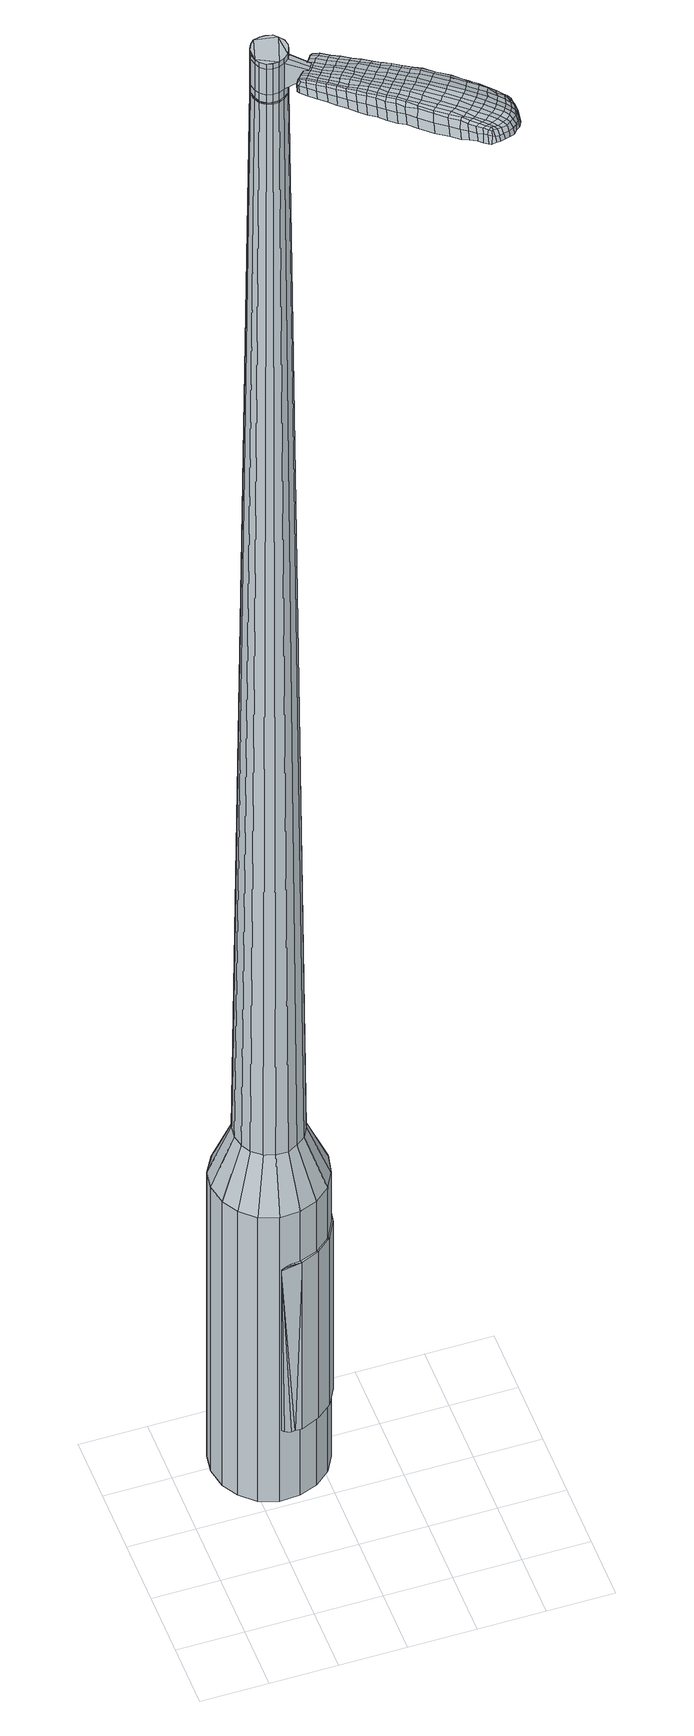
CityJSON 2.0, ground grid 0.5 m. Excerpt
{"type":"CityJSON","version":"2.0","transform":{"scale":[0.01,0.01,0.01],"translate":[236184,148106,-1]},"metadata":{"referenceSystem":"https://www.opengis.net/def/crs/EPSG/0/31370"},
"CityObjects":{
"object1":{"type":"GenericCityObject","attributes":{"cluster":416,"mean_distance_to_centroid":0.264,"new_centroid_x":236184.67,"new_centroid_y":148107.47,"mean_distance_to_camera":9.04,"H1":10.21,"H2":10.42,"Z_final":110.43,"cluster2":-1,"proj_x":236182.49,"proj_y":148110.12,"id_line":53978,"bearing_l":50.55,"distance":3.43,"orientation":"right","G_obj":320.55},"geometry":[{"type":"MultiSurface","lod":"2","boundaries":[[[0,1,2,3]],[[1,4,5,2]],[[4,6,7,5]],[[6,8,9,7]],[[8,10,11,9]],[[10,12,13,11]],[[12,14,15,13]],[[14,16,17,15]],[[16,18,19,17]],[[18,20,21,19]],[[20,22,23,21]],[[22,24,25,23]],[[24,26,27,25]],[[26,28,29,27]],[[28,30,31,29]],[[30,32,33,31]],[[32,34,35,33]],[[34,0,3,35]],[[36,37,38,39]],[[38,40,41,42]],[[41,43,42]],[[42,44,45,46]],[[45,47,46]],[[46,48,49,50]],[[49,51,50]],[[42,46,50,38]],[[50,52,39,38]],[[53,36,39]],[[2,5,7,35]],[[7,9,11,15]],[[11,13,15]],[[15,17,19,23]],[[19,21,23]],[[23,25,27,31]],[[27,29,31]],[[15,23,31,7]],[[31,33,35,7]],[[3,2,35]],[[1,0,54,55]],[[0,34,56,54]],[[34,32,57,56]],[[32,30,58,57]],[[30,28,59,58]],[[28,26,60,59]],[[26,24,61,60]],[[24,22,62,61]],[[22,20,63,62]],[[20,18,64,63]],[[18,16,65,64]],[[16,14,66,65]],[[14,12,67,66]],[[12,10,68,67]],[[10,8,69,68]],[[8,6,70,69]],[[6,4,71,70]],[[4,1,55,71]],[[55,54,72,73]],[[54,56,74,72]],[[56,57,75,74]],[[57,58,76,75]],[[58,59,77,76]],[[59,60,78,77]],[[60,61,79,78]],[[61,62,80,79]],[[62,63,81,80]],[[63,64,82,81]],[[64,65,83,82]],[[65,66,84,83]],[[66,67,85,84]],[[67,68,86,85]],[[68,69,87,86]],[[69,70,88,87]],[[70,71,89,88]],[[71,55,73,89]],[[90,91,92,73]],[[93,94,91,90]],[[95,96,94,93]],[[97,98,96,95]],[[77,99,98,97]],[[100,101,99,77]],[[79,102,101,100]],[[80,103,102,79]],[[104,105,103,80]],[[106,107,105,104]],[[108,109,107,106]],[[84,110,109,108]],[[111,112,110,84]],[[113,114,112,111]],[[115,116,114,113]],[[117,118,116,115]],[[119,120,118,117]],[[73,92,120,119]],[[121,122,123,124]],[[125,121,124,126]],[[127,125,126,128]],[[129,127,128,130]],[[131,129,130,132]],[[133,131,132,134]],[[135,133,134,136]],[[137,135,136,138]],[[139,137,138,140]],[[141,139,140,142]],[[143,141,142,144]],[[145,143,144,146]],[[147,145,146,148]],[[149,147,148,150]],[[151,149,150,152]],[[153,151,152,154]],[[72,90,73]],[[72,74,93,90]],[[74,75,95,93]],[[75,76,97,95]],[[76,77,97]],[[78,100,77]],[[78,79,100]],[[81,104,80]],[[81,82,106,104]],[[82,83,108,106]],[[83,84,108]],[[85,111,84]],[[85,86,113,111]],[[86,87,115,113]],[[87,88,117,115]],[[88,89,119,117]],[[89,73,119]],[[155,92,91]],[[156,120,92]],[[156,157,118,120]],[[157,158,116,118]],[[158,159,114,116]],[[159,160,112,114]],[[160,110,112]],[[161,109,110]],[[161,162,107,109]],[[162,163,105,107]],[[163,103,105]],[[164,101,102]],[[164,99,101]],[[165,98,99]],[[165,166,96,98]],[[166,167,94,96]],[[167,155,91,94]],[[39,52,153,168]],[[92,155,169,154]],[[53,39,168,122]],[[155,167,123,169]],[[36,53,122,121]],[[167,166,124,123]],[[37,36,121,125]],[[166,165,126,124]],[[38,37,125,127]],[[165,99,128,126]],[[40,38,127,129]],[[99,164,130,128]],[[41,40,129,131]],[[164,102,132,130]],[[43,41,131,133]],[[102,103,134,132]],[[42,43,133,135]],[[103,163,136,134]],[[44,42,135,137]],[[163,162,138,136]],[[45,44,137,139]],[[162,161,140,138]],[[47,45,139,141]],[[161,110,142,140]],[[46,47,141,143]],[[110,160,144,142]],[[48,46,143,145]],[[160,159,146,144]],[[49,48,145,147]],[[159,158,148,146]],[[51,49,147,149]],[[158,157,150,148]],[[50,51,149,151]],[[157,156,152,150]],[[52,50,151,153]],[[156,92,154,152]],[[153,154,170,171]],[[154,169,172,170]],[[169,123,173,172]],[[123,122,174,173]],[[122,168,175,174]],[[168,153,171,175]],[[176,177,178,179]],[[180,176,179,181]],[[176,180,182,183]],[[177,176,183,184]],[[185,186,187,188]],[[189,185,188,190]],[[185,189,191,192]],[[186,185,192,193]],[[194,195,196,197]],[[198,194,197,199]],[[194,198,200,201]],[[195,194,201,202]],[[203,204,205,206]],[[207,203,206,208]],[[203,207,209,210]],[[204,203,210,211]],[[212,213,214,215]],[[216,212,215,217]],[[212,216,218,219]],[[213,212,219,220]],[[221,222,223,224]],[[225,221,224,226]],[[221,225,227,228]],[[222,221,228,229]],[[230,231,232,233]],[[222,230,233,223]],[[230,222,229,234]],[[231,230,234,235]],[[236,237,238,239]],[[231,236,239,232]],[[236,231,235,240]],[[237,236,240,241]],[[242,180,181,243]],[[237,242,243,238]],[[242,237,241,244]],[[180,242,244,182]],[[245,246,247,248]],[[249,245,248,250]],[[245,249,251,252]],[[246,245,252,253]],[[254,255,256,257]],[[246,254,257,247]],[[254,246,253,258]],[[255,254,258,259]],[[260,261,262,263]],[[255,260,263,256]],[[260,255,259,264]],[[261,260,264,265]],[[266,267,268,269]],[[261,266,269,262]],[[266,261,265,270]],[[267,266,270,271]],[[272,177,184,273]],[[267,272,273,268]],[[272,267,271,274]],[[177,272,274,178]],[[275,276,277,278]],[[279,275,278,280]],[[275,279,281,282]],[[276,275,282,283]],[[284,285,286,287]],[[276,284,287,277]],[[284,276,283,288]],[[285,284,288,289]],[[290,291,292,293]],[[285,290,293,286]],[[290,285,289,294]],[[291,290,294,295]],[[296,189,190,297]],[[291,296,297,292]],[[296,291,295,298]],[[189,296,298,191]],[[299,300,301,302]],[[303,299,302,304]],[[299,303,305,306]],[[300,299,306,307]],[[308,309,310,311]],[[300,308,311,301]],[[308,300,307,312]],[[309,308,312,313]],[[314,315,316,317]],[[309,314,317,310]],[[314,309,313,318]],[[315,314,318,319]],[[320,321,322,323]],[[315,320,323,316]],[[320,315,319,324]],[[321,320,324,325]],[[326,186,193,327]],[[321,326,327,322]],[[326,321,325,328]],[[186,326,328,187]],[[329,215,214,330]],[[331,329,330,332]],[[329,331,333,334]],[[215,329,334,217]],[[335,331,332,336]],[[337,335,336,338]],[[335,337,339,340]],[[331,335,340,333]],[[341,337,338,342]],[[343,341,342,344]],[[341,343,345,346]],[[337,341,346,339]],[[347,343,344,348]],[[349,347,348,350]],[[347,349,351,352]],[[343,347,352,345]],[[353,349,350,354]],[[204,353,354,205]],[[353,204,211,355]],[[349,353,355,351]],[[356,357,202,201]],[[358,356,201,200]],[[356,358,359,360]],[[357,356,360,361]],[[362,363,361,360]],[[364,362,360,359]],[[362,364,365,366]],[[363,362,366,367]],[[368,369,367,366]],[[370,368,366,365]],[[368,370,371,372]],[[369,368,372,373]],[[374,375,373,372]],[[376,374,372,371]],[[374,376,209,207]],[[375,374,207,208]],[[377,378,379,380]],[[279,377,380,281]],[[377,279,280,381]],[[378,377,381,382]],[[383,198,199,384]],[[378,383,384,379]],[[383,378,382,385]],[[198,383,385,200]],[[386,387,388,389]],[[225,386,389,227]],[[386,225,226,390]],[[387,386,390,391]],[[392,393,394,395]],[[387,392,395,388]],[[392,387,391,396]],[[393,392,396,397]],[[398,195,202,399]],[[393,398,399,394]],[[398,393,397,400]],[[195,398,400,196]],[[401,402,403,404]],[[183,401,404,184]],[[401,183,182,405]],[[402,401,405,406]],[[407,408,409,410]],[[402,407,410,403]],[[407,402,406,411]],[[408,407,411,412]],[[413,206,205,414]],[[408,413,414,409]],[[413,408,412,415]],[[206,413,415,208]],[[416,417,418,419]],[[188,416,419,190]],[[416,188,187,420]],[[417,416,420,421]],[[422,210,209,423]],[[417,422,423,418]],[[422,417,421,424]],[[210,422,424,211]],[[425,426,427,428]],[[303,425,428,305]],[[425,303,304,429]],[[426,425,429,430]],[[431,216,217,432]],[[426,431,432,427]],[[431,426,430,433]],[[216,431,433,218]],[[434,435,436,437]],[[249,434,437,251]],[[434,249,250,438]],[[435,434,438,439]],[[440,441,442,443]],[[435,440,443,436]],[[440,435,439,444]],[[441,440,444,445]],[[446,213,220,447]],[[441,446,447,442]],[[446,441,445,448]],[[213,446,448,214]],[[449,450,439,438]],[[248,449,438,250]],[[449,248,247,451]],[[450,449,451,452]],[[453,454,445,444]],[[450,453,444,439]],[[453,450,452,455]],[[454,453,455,456]],[[457,330,214,448]],[[454,457,448,445]],[[457,454,456,458]],[[330,457,458,332]],[[459,460,461,462]],[[306,459,462,307]],[[459,306,305,428]],[[460,459,428,427]],[[463,334,333,464]],[[460,463,464,461]],[[463,460,427,432]],[[334,463,432,217]],[[465,466,452,451]],[[257,465,451,247]],[[465,257,256,467]],[[466,465,467,468]],[[469,470,456,455]],[[466,469,455,452]],[[469,466,468,471]],[[470,469,471,472]],[[473,336,332,458]],[[470,473,458,456]],[[473,470,472,474]],[[336,473,474,338]],[[475,476,477,478]],[[312,475,478,313]],[[475,312,307,462]],[[476,475,462,461]],[[479,340,339,480]],[[476,479,480,477]],[[479,476,461,464]],[[340,479,464,333]],[[481,482,468,467]],[[263,481,467,256]],[[481,263,262,483]],[[482,481,483,484]],[[485,486,472,471]],[[482,485,471,468]],[[485,482,484,487]],[[486,485,487,488]],[[489,342,338,474]],[[486,489,474,472]],[[489,486,488,490]],[[342,489,490,344]],[[491,492,493,494]],[[318,491,494,319]],[[491,318,313,478]],[[492,491,478,477]],[[495,346,345,496]],[[492,495,496,493]],[[495,492,477,480]],[[346,495,480,339]],[[497,498,484,483]],[[269,497,483,262]],[[497,269,268,499]],[[498,497,499,500]],[[501,502,488,487]],[[498,501,487,484]],[[501,498,500,503]],[[502,501,503,504]],[[505,348,344,490]],[[502,505,490,488]],[[505,502,504,506]],[[348,505,506,350]],[[507,508,509,510]],[[324,507,510,325]],[[507,324,319,494]],[[508,507,494,493]],[[511,352,351,512]],[[508,511,512,509]],[[511,508,493,496]],[[352,511,496,345]],[[513,514,500,499]],[[273,513,499,268]],[[513,273,184,404]],[[514,513,404,403]],[[515,516,504,503]],[[514,515,503,500]],[[515,514,403,410]],[[516,515,410,409]],[[517,354,350,506]],[[516,517,506,504]],[[517,516,409,414]],[[354,517,414,205]],[[518,519,421,420]],[[328,518,420,187]],[[518,328,325,510]],[[519,518,510,509]],[[520,355,211,424]],[[519,520,424,421]],[[520,519,509,512]],[[355,520,512,351]],[[521,522,382,381]],[[278,521,381,280]],[[521,278,277,523]],[[522,521,523,524]],[[525,358,200,385]],[[522,525,385,382]],[[525,522,524,526]],[[358,525,526,359]],[[527,528,529,530]],[[228,527,530,229]],[[527,228,227,389]],[[528,527,389,388]],[[531,532,533,534]],[[528,531,534,529]],[[531,528,388,395]],[[532,531,395,394]],[[535,357,361,536]],[[532,535,536,533]],[[535,532,394,399]],[[357,535,399,202]],[[537,538,524,523]],[[287,537,523,277]],[[537,287,286,539]],[[538,537,539,540]],[[541,364,359,526]],[[538,541,526,524]],[[541,538,540,542]],[[364,541,542,365]],[[543,544,545,546]],[[234,543,546,235]],[[543,234,229,530]],[[544,543,530,529]],[[547,548,549,550]],[[544,547,550,545]],[[547,544,529,534]],[[548,547,534,533]],[[551,363,367,552]],[[548,551,552,549]],[[551,548,533,536]],[[363,551,536,361]],[[553,554,540,539]],[[293,553,539,286]],[[553,293,292,555]],[[554,553,555,556]],[[557,370,365,542]],[[554,557,542,540]],[[557,554,556,558]],[[370,557,558,371]],[[559,560,561,562]],[[240,559,562,241]],[[559,240,235,546]],[[560,559,546,545]],[[563,564,565,566]],[[560,563,566,561]],[[563,560,545,550]],[[564,563,550,549]],[[567,369,373,568]],[[564,567,568,565]],[[567,564,549,552]],[[369,567,552,367]],[[569,570,556,555]],[[297,569,555,292]],[[569,297,190,419]],[[570,569,419,418]],[[571,376,371,558]],[[570,571,558,556]],[[571,570,418,423]],[[376,571,423,209]],[[572,573,406,405]],[[244,572,405,182]],[[572,244,241,562]],[[573,572,562,561]],[[574,575,412,411]],[[573,574,411,406]],[[574,573,561,566]],[[575,574,566,565]],[[576,375,208,415]],[[575,576,415,412]],[[576,575,565,568]],[[375,576,568,373]],[[577,578,579,580]],[[580,579,581,582]],[[583,581,579,584]],[[584,579,578,585]],[[586,587,588,589]],[[589,588,590,591]],[[592,590,588,593]],[[593,588,587,594]],[[595,596,597,598]],[[598,597,599,600]],[[601,599,597,602]],[[602,597,596,603]],[[604,605,606,607]],[[607,606,608,609]],[[610,608,606,611]],[[611,606,605,612]],[[613,614,615,616]],[[616,615,617,618]],[[619,617,615,620]],[[620,615,614,621]],[[622,623,624,625]],[[625,624,626,627]],[[628,626,624,629]],[[629,624,623,630]],[[631,632,633,634]],[[634,633,623,622]],[[630,623,633,635]],[[635,633,632,636]],[[637,638,639,640]],[[640,639,632,631]],[[636,632,639,641]],[[641,639,638,642]],[[582,581,643,644]],[[644,643,638,637]],[[642,638,643,645]],[[645,643,581,583]],[[646,647,648,649]],[[649,648,650,651]],[[652,650,648,653]],[[653,648,647,654]],[[655,656,657,658]],[[658,657,647,646]],[[654,647,657,659]],[[659,657,656,660]],[[661,662,663,664]],[[664,663,656,655]],[[660,656,663,665]],[[665,663,662,666]],[[667,668,669,670]],[[670,669,662,661]],[[666,662,669,671]],[[671,669,668,672]],[[585,578,673,674]],[[674,673,668,667]],[[672,668,673,675]],[[675,673,578,577]],[[676,677,678,679]],[[679,678,680,681]],[[682,680,678,683]],[[683,678,677,684]],[[685,686,687,688]],[[688,687,677,676]],[[684,677,687,689]],[[689,687,686,690]],[[691,692,693,694]],[[694,693,686,685]],[[690,686,693,695]],[[695,693,692,696]],[[591,590,697,698]],[[698,697,692,691]],[[696,692,697,699]],[[699,697,590,592]],[[700,701,702,703]],[[703,702,704,705]],[[706,704,702,707]],[[707,702,701,708]],[[709,710,711,712]],[[712,711,701,700]],[[708,701,711,713]],[[713,711,710,714]],[[715,716,717,718]],[[718,717,710,709]],[[714,710,717,719]],[[719,717,716,720]],[[721,722,723,724]],[[724,723,716,715]],[[720,716,723,725]],[[725,723,722,726]],[[594,587,727,728]],[[728,727,722,721]],[[726,722,727,729]],[[729,727,587,586]],[[613,616,730,731]],[[731,730,732,733]],[[734,732,730,735]],[[735,730,616,618]],[[733,732,736,737]],[[737,736,738,739]],[[740,738,736,741]],[[741,736,732,734]],[[739,738,742,743]],[[743,742,744,745]],[[746,744,742,747]],[[747,742,738,740]],[[745,744,748,749]],[[749,748,750,751]],[[752,750,748,753]],[[753,748,744,746]],[[751,750,754,755]],[[755,754,605,604]],[[612,605,754,756]],[[756,754,750,752]],[[603,757,758,602]],[[602,758,759,601]],[[760,759,758,761]],[[761,758,757,762]],[[762,763,764,761]],[[761,764,765,760]],[[766,765,764,767]],[[767,764,763,768]],[[768,769,770,767]],[[767,770,771,766]],[[772,771,770,773]],[[773,770,769,774]],[[774,775,776,773]],[[773,776,777,772]],[[610,777,776,608]],[[608,776,775,609]],[[778,779,780,781]],[[781,780,680,682]],[[681,680,780,782]],[[782,780,779,783]],[[600,599,784,785]],[[785,784,779,778]],[[783,779,784,786]],[[786,784,599,601]],[[787,788,789,790]],[[790,789,626,628]],[[627,626,789,791]],[[791,789,788,792]],[[793,794,795,796]],[[796,795,788,787]],[[792,788,795,797]],[[797,795,794,798]],[[603,596,799,800]],[[800,799,794,793]],[[798,794,799,801]],[[801,799,596,595]],[[802,803,804,805]],[[805,804,584,585]],[[583,584,804,806]],[[806,804,803,807]],[[808,809,810,811]],[[811,810,803,802]],[[807,803,810,812]],[[812,810,809,813]],[[604,607,814,815]],[[815,814,809,808]],[[813,809,814,816]],[[816,814,607,609]],[[817,818,819,820]],[[820,819,589,591]],[[586,589,819,821]],[[821,819,818,822]],[[610,611,823,824]],[[824,823,818,817]],[[822,818,823,825]],[[825,823,611,612]],[[826,827,828,829]],[[829,828,704,706]],[[705,704,828,830]],[[830,828,827,831]],[[618,617,832,833]],[[833,832,827,826]],[[831,827,832,834]],[[834,832,617,619]],[[835,836,650,837]],[[837,650,652]],[[651,650,838]],[[838,650,836,839]],[[840,841,842,843]],[[843,842,836,835]],[[839,836,842,844]],[[844,842,841,845]],[[621,614,846,847]],[[847,846,841,840]],[[845,841,846,848]],[[848,846,614,613]],[[839,849,850,838]],[[838,850,649,651]],[[646,649,850,851]],[[850,849,851]],[[845,852,853,844]],[[844,853,849,839]],[[851,849,853,854]],[[854,853,852,855]],[[613,731,856,848]],[[848,856,852,845]],[[855,852,856,857]],[[857,856,731,733]],[[858,859,860,861]],[[861,860,707,708]],[[706,707,860,829]],[[829,860,859,826]],[[734,735,862,863]],[[863,862,859,858]],[[826,859,862,833]],[[833,862,735,618]],[[851,864,658,646]],[[655,658,864,865]],[[865,864,866]],[[855,867,868,854]],[[854,868,864,851]],[[866,864,868,869]],[[869,868,867,870]],[[733,737,871,857]],[[857,871,867,855]],[[870,867,871,872]],[[872,871,737,739]],[[873,874,875,876]],[[876,875,713,714]],[[708,713,875,861]],[[861,875,874,858]],[[740,741,877,878]],[[878,877,874,873]],[[858,874,877,863]],[[863,877,741,734]],[[866,879,865]],[[865,879,664,655]],[[661,664,879,880]],[[880,879,881]],[[870,882,883,869]],[[869,883,879,866]],[[881,879,883,884]],[[884,883,882,885]],[[739,743,886,872]],[[872,886,882,870]],[[885,882,886,887]],[[887,886,743,745]],[[888,889,890,891]],[[891,890,719,720]],[[714,719,890,876]],[[876,890,889,873]],[[746,747,892,893]],[[893,892,889,888]],[[873,889,892,878]],[[878,892,747,740]],[[881,894,895,880]],[[880,895,670,661]],[[667,670,895,896]],[[896,895,894,897]],[[885,898,899,884]],[[884,899,894,881]],[[897,894,899,900]],[[900,899,898,901]],[[745,749,902,887]],[[887,902,898,885]],[[901,898,902,903]],[[903,902,749,751]],[[904,905,906,907]],[[907,906,725,726]],[[720,725,906,891]],[[891,906,905,888]],[[752,753,908,909]],[[909,908,905,904]],[[888,905,908,893]],[[893,908,753,746]],[[897,910,911,896]],[[896,911,674,667]],[[585,674,911,805]],[[805,911,910,802]],[[901,912,913,900]],[[900,913,910,897]],[[802,910,913,811]],[[811,913,912,808]],[[751,755,914,903]],[[903,914,912,901]],[[808,912,914,815]],[[815,914,755,604]],[[822,915,916,821]],[[821,916,729,586]],[[726,729,916,907]],[[907,916,915,904]],[[612,756,917,825]],[[825,917,915,822]],[[904,915,917,909]],[[909,917,756,752]],[[783,918,919,782]],[[782,919,679,681]],[[676,679,919,920]],[[920,919,918,921]],[[601,759,922,786]],[[786,922,918,783]],[[921,918,922,923]],[[923,922,759,760]],[[924,925,926,927]],[[927,926,629,630]],[[628,629,926,790]],[[790,926,925,787]],[[928,929,930,931]],[[931,930,925,924]],[[787,925,930,796]],[[796,930,929,793]],[[762,757,932,933]],[[933,932,929,928]],[[793,929,932,800]],[[800,932,757,603]],[[921,934,935,920]],[[920,935,688,676]],[[685,688,935,936]],[[936,935,934,937]],[[760,765,938,923]],[[923,938,934,921]],[[937,934,938,939]],[[939,938,765,766]],[[940,941,942,943]],[[943,942,635,636]],[[630,635,942,927]],[[927,942,941,924]],[[944,945,946,947]],[[947,946,941,940]],[[924,941,946,931]],[[931,946,945,928]],[[768,763,948,949]],[[949,948,945,944]],[[928,945,948,933]],[[933,948,763,762]],[[937,950,951,936]],[[936,951,694,685]],[[691,694,951,952]],[[952,951,950,953]],[[766,771,954,939]],[[939,954,950,937]],[[953,950,954,955]],[[955,954,771,772]],[[956,957,958,959]],[[959,958,641,642]],[[636,641,958,943]],[[943,958,957,940]],[[960,961,962,963]],[[963,962,957,956]],[[940,957,962,947]],[[947,962,961,944]],[[774,769,964,965]],[[965,964,961,960]],[[944,961,964,949]],[[949,964,769,768]],[[953,966,967,952]],[[952,967,698,691]],[[591,698,967,820]],[[820,967,966,817]],[[772,777,968,955]],[[955,968,966,953]],[[817,966,968,824]],[[824,968,777,610]],[[807,969,970,806]],[[806,970,645,583]],[[642,645,970,959]],[[959,970,969,956]],[[813,971,972,812]],[[812,972,969,807]],[[956,969,972,963]],[[963,972,971,960]],[[609,775,973,816]],[[816,973,971,813]],[[960,971,973,965]],[[965,973,775,774]],[[577,580,179,178]],[[580,582,181,179]],[[592,593,192,191]],[[593,594,193,192]],[[595,598,197,196]],[[598,600,199,197]],[[619,620,219,218]],[[620,621,220,219]],[[622,625,224,223]],[[625,627,226,224]],[[631,634,233,232]],[[634,622,223,233]],[[637,640,239,238]],[[640,631,232,239]],[[582,644,243,181]],[[644,637,238,243]],[[652,653,252,251]],[[653,654,253,252]],[[654,659,258,253]],[[659,660,259,258]],[[660,665,264,259]],[[665,666,265,264]],[[666,671,270,265]],[[671,672,271,270]],[[672,675,274,271]],[[675,577,178,274]],[[682,683,282,281]],[[683,684,283,282]],[[684,689,288,283]],[[689,690,289,288]],[[690,695,294,289]],[[695,696,295,294]],[[696,699,298,295]],[[699,592,191,298]],[[700,703,302,301]],[[703,705,304,302]],[[709,712,311,310]],[[712,700,301,311]],[[715,718,317,316]],[[718,709,310,317]],[[721,724,323,322]],[[724,715,316,323]],[[594,728,327,193]],[[728,721,322,327]],[[778,781,380,379]],[[781,682,281,380]],[[600,785,384,199]],[[785,778,379,384]],[[627,791,390,226]],[[791,792,391,390]],[[792,797,396,391]],[[797,798,397,396]],[[798,801,400,397]],[[801,595,196,400]],[[705,830,429,304]],[[830,831,430,429]],[[831,834,433,430]],[[834,619,218,433]],[[835,837,437,436]],[[837,652,251,437]],[[840,843,443,442]],[[843,835,436,443]],[[621,847,447,220]],[[847,840,442,447]],[[974,975,976,977]],[[978,979,977,976]],[[980,981,982,983]],[[984,985,986,987]],[[975,988,989,976]],[[990,978,976,989]],[[991,980,983,992]],[[993,994,985,984]],[[988,995,996,989]],[[996,997,990,989]],[[998,991,992,999]],[[1000,994,993,1001]],[[995,1002,1003,996]],[[1003,1004,997,996]],[[1005,998,999,1006]],[[1007,1000,1001,1008]],[[1009,1010,1011,1012]],[[1013,1014,1010,1009]],[[1013,1015,1016,1014]],[[1015,1017,1018,1016]],[[1019,1020,1021,1022]],[[1023,1024,1020,1019]],[[1025,1026,1024,1023]],[[1027,1028,1026,1025]],[[1022,1011,1010,1019]],[[1019,1010,1014,1023]],[[1014,1016,1025,1023]],[[1016,1018,1027,1025]],[[983,982,979,978]],[[992,983,978,990]],[[997,999,992,990]],[[1004,1006,999,997]],[[984,987,981,980]],[[993,984,980,991]],[[1001,993,991,998]],[[1008,1001,998,1005]],[[985,1009,1012,986]],[[994,1013,1009,985]],[[1015,1013,994,1000]],[[1017,1015,1000,1007]],[[1029,1030,1031,1032]],[[1031,1033,1034,1035]],[[1031,1035,1036,1037]],[[1031,1037,1032]],[[1038,1029,1032,1039]],[[1040,1039,1032,1041]],[[1042,1041,1032]],[[1043,1031,1030,1044]],[[1045,1043,1044,1046]],[[1047,1045,1046,1048]],[[1049,1047,1048,1050]],[[1051,1049,1050,1052]],[[1052,1053,1054,1055]],[[1052,1055,1056,1057]],[[1052,1057,1058,1059]],[[1058,1060,1061,1062]],[[1058,1062,1063,1064]],[[1058,1064,1059]],[[1052,1059,1051]],[[1065,1066,1030,1029]],[[1067,1068,1033,1031]],[[1069,1070,1042,1032]],[[1066,1071,1044,1030]],[[1072,1067,1031,1043]],[[1071,1073,1046,1044]],[[1074,1072,1043,1045]],[[1073,1075,1048,1046]],[[1076,1074,1045,1047]],[[1075,1077,1050,1048]],[[1078,1076,1047,1049]],[[1077,1079,1052,1050]],[[1080,1078,1049,1051]],[[1079,1081,1053,1052]],[[1082,1083,1060,1058]],[[1084,1080,1051,1059]],[[1054,1053,1081,1085]],[[1055,1054,1085,1086]],[[1056,1055,1086,1087]],[[1057,1056,1087,1088]],[[1058,1057,1088,1082]],[[1089,1065,1029,1038]],[[1090,1089,1038,1039]],[[1091,1090,1039,1040]],[[1092,1091,1040,1041]],[[1070,1092,1041,1042]],[[1034,1033,1068,1093]],[[1061,1060,1083,1094]],[[1035,1034,1093,1095]],[[1036,1035,1095,1096]],[[1037,1036,1096,1097]],[[1032,1037,1097,1069]],[[1062,1061,1094,1098]],[[1063,1062,1098,1099]],[[1064,1063,1099,1100]],[[1059,1064,1100,1084]]]}]}
},
"vertices":[
[102,120,384],[91,111,384],[91,111,96],[102,120,96],[77,106,384],[77,106,96],[62,105,384],[62,105,96],[48,110,384],[48,110,96],[37,120,384],[37,120,96],[30,132,384],[30,132,96],[27,147,384],[27,147,96],[29,161,384],[29,161,96],[37,174,384],[37,174,96],[48,184,384],[48,184,96],[61,189,384],[61,189,96],[76,189,384],[76,189,96],[90,184,384],[90,184,96],[101,175,384],[101,175,96],[109,162,384],[109,162,96],[112,148,384],[112,148,96],[109,133,384],[109,133,96],[83,147,1524],[82,152,1524],[79,156,1524],[80,139,1524],[76,159,1524],[71,160,1524],[62,159,1524],[67,160,1524],[59,156,1524],[57,152,1524],[57,142,1524],[56,147,1524],[59,138,1524],[63,135,1524],[72,134,1524],[67,134,1524],[76,136,1524],[82,143,1524],[89,131,429],[82,126,429],[93,139,429],[94,147,429],[93,156,429],[88,164,429],[82,169,429],[73,172,429],[65,172,429],[56,169,429],[50,163,429],[45,156,429],[44,147,429],[46,138,429],[50,131,429],[57,125,429],[65,122,429],[74,122,429],[80,139,1483],[76,136,1483],[82,143,1483],[83,147,1483],[82,152,1483],[79,156,1483],[76,159,1483],[71,160,1483],[67,160,1483],[62,159,1483],[59,156,1483],[57,152,1483],[56,147,1483],[57,142,1483],[59,138,1483],[63,135,1483],[67,134,1483],[72,134,1483],[79,139,1483],[79,139,1485],[76,136,1485],[81,143,1483],[81,143,1485],[82,147,1483],[82,147,1485],[81,152,1483],[81,152,1485],[79,156,1485],[76,158,1483],[76,158,1485],[71,160,1485],[67,160,1485],[63,158,1483],[63,158,1485],[59,155,1483],[59,155,1485],[57,151,1483],[57,151,1485],[56,147,1485],[57,143,1483],[57,143,1485],[59,139,1483],[59,139,1485],[63,136,1483],[63,136,1485],[67,135,1483],[67,135,1485],[72,135,1483],[72,135,1485],[83,147,1519],[82,143,1519],[82,143,1493],[83,147,1493],[82,152,1519],[82,152,1493],[79,156,1519],[79,156,1493],[76,159,1519],[76,159,1493],[71,160,1519],[71,160,1493],[67,160,1519],[67,160,1493],[62,159,1519],[62,159,1493],[59,156,1519],[59,156,1493],[57,152,1519],[57,152,1493],[56,147,1519],[56,147,1493],[57,142,1519],[57,142,1493],[59,138,1519],[59,138,1493],[63,135,1519],[63,135,1493],[67,134,1519],[67,134,1493],[72,134,1519],[72,134,1493],[76,136,1519],[76,136,1493],[80,139,1485],[72,134,1485],[67,134,1485],[63,135,1485],[59,138,1485],[57,142,1485],[57,152,1485],[59,156,1485],[62,159,1485],[76,159,1485],[82,152,1485],[83,147,1485],[82,143,1485],[80,139,1519],[80,139,1493],[92,124,1513],[92,124,1518],[94,127,1513],[96,129,1513],[96,129,1518],[94,127,1518],[139,65,1519],[134,69,1518],[134,67,1509],[139,63,1510],[145,59,1519],[145,57,1510],[146,61,1526],[139,66,1525],[134,71,1525],[163,94,1519],[158,99,1518],[156,98,1525],[162,94,1525],[170,89,1519],[169,88,1526],[172,89,1510],[165,95,1510],[160,99,1509],[209,34,1519],[207,31,1519],[207,31,1513],[210,33,1513],[211,38,1519],[212,37,1513],[209,39,1524],[208,35,1524],[205,32,1524],[152,81,1530],[146,86,1529],[144,83,1529],[150,79,1530],[159,75,1531],[157,73,1531],[161,78,1530],[154,84,1530],[148,89,1529],[89,132,1512],[88,130,1512],[89,129,1517],[90,131,1517],[91,134,1512],[92,134,1517],[92,134,1506],[90,132,1506],[88,130,1506],[185,28,1519],[183,30,1519],[182,28,1512],[185,26,1512],[188,27,1518],[187,25,1512],[188,28,1522],[186,29,1523],[183,31,1524],[179,32,1519],[174,36,1519],[174,34,1512],[179,31,1512],[179,34,1524],[174,37,1525],[169,39,1519],[163,44,1519],[163,42,1511],[169,37,1511],[170,41,1526],[163,46,1526],[154,51,1519],[154,49,1510],[155,53,1526],[85,115,1513],[90,110,1513],[90,111,1518],[85,116,1517],[81,119,1512],[82,119,1516],[81,118,1506],[85,113,1507],[90,108,1507],[96,104,1514],[101,99,1515],[101,101,1520],[96,106,1519],[96,103,1507],[101,98,1507],[107,94,1515],[112,89,1516],[112,91,1522],[107,96,1521],[107,92,1508],[112,87,1508],[117,84,1517],[123,79,1517],[123,81,1524],[118,86,1523],[117,82,1508],[123,77,1509],[128,74,1518],[128,76,1524],[128,72,1509],[209,55,1519],[206,58,1519],[205,57,1524],[208,54,1523],[210,53,1518],[209,53,1522],[212,54,1512],[210,56,1512],[208,58,1512],[203,61,1519],[199,65,1519],[198,64,1525],[202,60,1524],[205,61,1512],[201,65,1512],[194,69,1519],[188,74,1519],[187,74,1526],[193,68,1526],[196,69,1511],[190,75,1511],[180,82,1519],[178,81,1526],[181,82,1510],[104,138,1513],[110,134,1513],[112,134,1507],[105,138,1507],[99,141,1512],[100,141,1506],[99,140,1516],[103,138,1517],[109,133,1518],[116,129,1514],[122,125,1515],[124,125,1507],[118,129,1507],[115,129,1519],[121,124,1520],[128,120,1515],[134,116,1516],[136,116,1508],[130,121,1508],[127,120,1521],[133,115,1522],[140,112,1517],[146,107,1517],[148,108,1509],[142,112,1508],[139,111,1523],[144,107,1524],[152,103,1518],[154,103,1509],[150,102,1524],[94,128,1519],[93,126,1519],[100,123,1520],[98,121,1520],[102,125,1520],[96,130,1519],[106,119,1522],[104,116,1522],[112,114,1523],[110,112,1523],[114,116,1523],[108,121,1521],[117,109,1524],[116,107,1524],[123,104,1525],[121,102,1525],[125,107,1525],[119,112,1524],[129,100,1526],[127,97,1526],[135,95,1527],[133,93,1527],[137,98,1527],[131,102,1526],[140,90,1528],[138,88,1528],[143,93,1528],[205,37,1527],[203,34,1527],[207,41,1526],[204,44,1527],[202,40,1528],[200,37,1528],[197,44,1529],[195,41,1529],[199,48,1528],[194,52,1530],[191,49,1530],[189,46,1530],[186,53,1531],[183,50,1531],[188,57,1530],[181,62,1531],[179,59,1531],[176,56,1531],[169,67,1531],[167,64,1531],[171,70,1531],[211,51,1518],[212,48,1519],[213,48,1513],[213,51,1513],[210,51,1523],[210,48,1523],[212,43,1519],[213,43,1513],[210,44,1524],[190,26,1518],[193,26,1518],[192,28,1523],[189,28,1523],[190,25,1513],[193,25,1513],[196,26,1519],[200,27,1519],[199,28,1524],[195,28,1523],[197,26,1513],[201,27,1513],[204,29,1519],[202,30,1524],[204,28,1513],[140,68,1528],[141,69,1528],[136,74,1528],[135,73,1527],[146,62,1528],[148,63,1529],[143,71,1529],[145,74,1530],[140,78,1529],[138,76,1528],[150,65,1529],[152,68,1530],[147,76,1530],[142,81,1529],[154,70,1531],[161,93,1528],[159,91,1529],[166,85,1529],[168,87,1528],[155,97,1527],[153,95,1528],[157,88,1529],[164,82,1530],[151,92,1528],[97,141,1512],[96,140,1512],[96,139,1517],[98,140,1517],[98,142,1506],[97,140,1506],[94,137,1512],[94,136,1517],[95,137,1506],[80,121,1512],[81,122,1512],[81,121,1506],[80,120,1506],[81,121,1517],[82,122,1517],[82,124,1512],[84,126,1512],[85,125,1506],[83,123,1506],[84,124,1517],[85,125,1517],[86,128,1512],[86,127,1506],[87,127,1517],[85,117,1519],[86,118,1519],[91,112,1520],[92,113,1520],[88,120,1519],[89,122,1519],[93,115,1520],[95,117,1520],[91,124,1519],[97,119,1520],[102,137,1519],[101,135,1519],[106,131,1520],[108,132,1520],[98,133,1519],[104,128,1520],[96,107,1521],[98,108,1521],[102,102,1522],[103,103,1522],[99,110,1521],[101,112,1521],[105,105,1522],[106,107,1523],[102,114,1522],[108,110,1523],[114,128,1521],[112,126,1521],[118,122,1522],[120,123,1522],[110,124,1521],[116,119,1522],[107,97,1523],[109,98,1523],[113,92,1524],[114,94,1524],[110,100,1523],[112,103,1524],[116,95,1525],[118,98,1525],[114,105,1524],[119,100,1525],[126,119,1523],[124,117,1523],[130,113,1524],[132,114,1524],[122,115,1524],[128,110,1525],[118,87,1525],[120,89,1525],[124,82,1526],[125,84,1526],[121,91,1526],[123,93,1526],[127,86,1527],[129,88,1527],[125,95,1526],[131,90,1527],[137,110,1525],[136,108,1525],[142,104,1526],[143,106,1526],[134,105,1526],[139,101,1527],[129,77,1527],[130,79,1527],[132,81,1527],[134,83,1528],[136,86,1528],[149,101,1527],[148,99,1527],[145,96,1528],[208,53,1525],[208,50,1525],[205,55,1526],[206,53,1526],[208,45,1526],[205,48,1527],[188,29,1525],[190,29,1525],[187,31,1526],[185,31,1525],[193,29,1525],[197,30,1526],[194,33,1527],[190,32,1526],[200,32,1526],[197,35,1527],[202,59,1526],[201,56,1527],[197,63,1527],[197,61,1528],[201,52,1528],[195,57,1529],[181,34,1526],[183,34,1527],[178,38,1528],[176,38,1527],[186,35,1527],[189,37,1528],[183,41,1529],[180,39,1528],[192,39,1528],[186,43,1530],[192,67,1528],[192,65,1529],[186,72,1528],[185,70,1529],[190,61,1529],[183,66,1530],[171,42,1528],[173,42,1528],[166,48,1529],[164,47,1528],[175,44,1529],[178,45,1530],[171,51,1530],[169,49,1530],[181,48,1530],[174,54,1531],[177,80,1529],[176,78,1529],[174,74,1530],[155,54,1528],[157,55,1529],[159,57,1530],[162,59,1530],[164,62,1531],[135,69,1509],[135,71,1518],[140,66,1518],[140,64,1509],[147,60,1519],[147,58,1510],[147,62,1525],[140,68,1525],[135,73,1525],[155,96,1525],[157,97,1518],[162,93,1518],[161,92,1525],[169,87,1519],[167,87,1525],[171,88,1510],[164,93,1509],[159,97,1509],[206,32,1513],[205,33,1519],[207,35,1519],[208,35,1513],[209,39,1519],[209,38,1513],[207,39,1524],[206,36,1524],[204,34,1524],[144,83,1528],[146,85,1528],[152,81,1529],[150,78,1529],[159,75,1529],[157,73,1529],[161,78,1529],[154,84,1529],[149,88,1528],[90,128,1516],[89,129,1512],[91,131,1512],[92,130,1516],[93,133,1512],[94,132,1516],[94,133,1506],[92,130,1506],[90,128,1506],[184,30,1512],[184,32,1519],[186,30,1518],[186,28,1512],[188,29,1518],[188,27,1512],[188,30,1522],[187,31,1523],[184,33,1523],[175,36,1512],[175,37,1519],[180,34,1519],[180,32,1512],[180,35,1524],[175,39,1525],[164,44,1511],[164,46,1519],[170,41,1519],[170,39,1511],[171,42,1525],[165,47,1526],[156,53,1519],[156,51,1510],[156,55,1526],[92,112,1518],[91,111,1513],[86,116,1513],[86,117,1517],[82,120,1512],[84,120,1515],[83,118,1506],[86,115,1506],[92,109,1507],[103,102,1520],[102,101,1514],[97,106,1514],[97,107,1519],[97,104,1507],[102,99,1507],[114,92,1522],[113,91,1516],[108,96,1515],[108,97,1521],[108,94,1508],[113,89,1508],[124,82,1523],[124,81,1517],[119,86,1516],[119,87,1522],[119,84,1508],[124,79,1508],[130,76,1517],[130,77,1524],[130,74,1509],[204,56,1523],[205,56,1519],[207,54,1518],[206,53,1523],[208,52,1518],[207,52,1522],[210,53,1512],[209,54,1512],[207,57,1512],[196,63,1525],[198,64,1519],[202,60,1519],[200,59,1524],[203,60,1512],[199,64,1512],[186,72,1526],[187,73,1519],[193,68,1519],[192,67,1525],[195,68,1511],[189,73,1511],[178,80,1519],[177,79,1526],[180,80,1510],[110,132,1507],[109,132,1513],[103,136,1513],[104,137,1506],[99,139,1512],[100,139,1506],[99,138,1515],[102,136,1517],[108,131,1518],[123,123,1507],[121,123,1514],[115,127,1514],[117,128,1507],[114,127,1519],[120,123,1520],[135,115,1508],[133,114,1516],[127,119,1515],[129,119,1508],[126,118,1521],[132,114,1522],[147,106,1508],[145,106,1517],[139,110,1516],[141,110,1508],[138,109,1522],[143,105,1523],[151,101,1517],[153,102,1509],[149,101,1524],[95,127,1518],[93,125,1518],[101,123,1519],[99,121,1519],[102,125,1519],[97,129,1518],[106,118,1520],[105,116,1520],[112,113,1521],[110,111,1521],[114,116,1521],[108,120,1520],[118,109,1523],[116,107,1523],[124,104,1524],[122,102,1524],[126,106,1524],[120,111,1523],[129,99,1525],[127,97,1525],[135,95,1526],[133,92,1526],[137,97,1526],[131,102,1525],[141,90,1527],[139,88,1527],[143,93,1527],[202,35,1526],[204,38,1526],[206,41,1525],[203,44,1526],[201,40,1526],[199,38,1526],[194,42,1528],[196,44,1528],[198,48,1527],[193,52,1528],[191,49,1529],[189,46,1529],[183,51,1530],[185,53,1530],[188,57,1529],[181,62,1530],[179,59,1530],[176,56,1530],[167,64,1530],[169,67,1530],[171,70,1530],[211,48,1513],[210,48,1518],[209,51,1518],[210,51,1512],[208,51,1523],[208,48,1523],[209,43,1519],[210,43,1513],[208,44,1523],[192,30,1523],[192,28,1518],[190,28,1518],[190,30,1523],[190,27,1512],[192,27,1512],[198,30,1523],[199,29,1519],[196,29,1519],[195,30,1523],[196,28,1513],[200,29,1513],[202,31,1519],[201,32,1524],[203,30,1513],[137,74,1527],[142,69,1527],[141,69,1527],[136,73,1526],[147,63,1527],[148,64,1528],[140,78,1528],[146,74,1528],[144,71,1528],[138,76,1527],[150,66,1528],[153,68,1529],[148,76,1529],[142,81,1528],[155,70,1529],[166,85,1528],[159,90,1527],[160,91,1527],[167,86,1527],[154,96,1526],[153,94,1527],[157,87,1528],[164,81,1528],[151,91,1527],[98,137,1516],[97,138,1512],[98,139,1512],[98,138,1516],[99,140,1506],[99,138,1506],[95,136,1512],[96,135,1516],[96,136,1506],[83,120,1506],[83,121,1512],[82,119,1506],[83,120,1516],[84,121,1516],[86,124,1506],[86,125,1512],[84,123,1512],[84,121,1506],[85,122,1516],[87,124,1516],[88,127,1512],[88,126,1506],[88,126,1516],[87,118,1518],[87,117,1518],[92,113,1519],[90,121,1518],[89,120,1518],[94,115,1519],[96,117,1519],[92,123,1518],[97,119,1519],[107,130,1519],[101,135,1518],[102,135,1518],[107,131,1519],[99,132,1518],[105,128,1519],[98,108,1520],[103,103,1521],[104,103,1521],[101,112,1520],[100,110,1520],[105,105,1521],[107,107,1521],[103,114,1520],[109,109,1521],[119,121,1521],[113,126,1520],[113,127,1520],[119,122,1521],[111,123,1520],[116,119,1521],[109,98,1522],[114,93,1523],[115,93,1523],[113,102,1522],[111,100,1522],[116,95,1523],[118,97,1524],[114,104,1523],[120,100,1524],[130,112,1523],[124,117,1522],[125,118,1522],[131,113,1523],[122,114,1522],[128,109,1523],[120,89,1524],[120,88,1524],[125,83,1525],[126,84,1525],[124,93,1525],[122,90,1524],[127,86,1525],[129,88,1526],[126,95,1525],[131,90,1526],[142,103,1525],[136,108,1524],[137,109,1524],[143,104,1525],[134,105,1524],[140,100,1525],[131,79,1526],[130,78,1526],[135,83,1527],[133,81,1526],[137,85,1527],[148,99,1526],[149,100,1526],[145,96,1526],[207,50,1524],[206,52,1524],[204,55,1525],[204,52,1525],[207,45,1525],[204,48,1525],[187,33,1525],[190,31,1524],[188,31,1524],[185,33,1525],[193,34,1526],[197,32,1525],[193,31,1524],[190,33,1525],[200,33,1525],[196,35,1526],[200,56,1526],[200,58,1526],[196,62,1526],[196,60,1527],[200,52,1526],[195,56,1527],[178,39,1527],[183,36,1526],[181,36,1526],[176,39,1526],[183,42,1528],[189,38,1527],[186,36,1526],[181,40,1527],[192,39,1527],[186,44,1528],[191,64,1527],[191,66,1527],[185,71,1527],[185,70,1528],[189,61,1528],[183,66,1529],[167,48,1528],[173,43,1527],[171,43,1527],[165,48,1527],[171,52,1529],[178,46,1529],[175,44,1528],[169,50,1528],[181,48,1529],[174,54,1530],[175,77,1528],[176,79,1528],[173,74,1529],[158,56,1528],[156,55,1528],[162,60,1529],[160,58,1529],[164,62,1530],[82,119,1508],[86,124,1508],[111,102,1509],[106,96,1509],[127,88,1510],[122,81,1510],[157,62,1512],[151,55,1512],[137,67,1511],[143,74,1511],[171,51,1513],[182,43,1514],[176,36,1514],[165,44,1513],[91,129,1508],[116,108,1509],[132,95,1510],[163,70,1512],[149,81,1511],[177,58,1513],[187,50,1514],[95,134,1508],[121,115,1509],[138,101,1510],[169,77,1512],[155,88,1511],[193,56,1514],[183,65,1513],[99,140,1508],[126,121,1509],[143,108,1510],[175,84,1512],[161,95,1511],[199,63,1514],[189,73,1513],[192,35,1514],[197,33,1514],[192,27,1514],[187,28,1514],[198,41,1514],[201,38,1514],[203,48,1514],[206,43,1514],[208,54,1514],[210,49,1514],[202,32,1515],[207,32,1515],[206,31,1515],[200,28,1515],[205,35,1515],[207,33,1515],[208,38,1515],[208,34,1515],[211,42,1515],[209,35,1515],[108,165,334],[111,161,334],[111,161,165],[103,174,171],[108,165,165],[107,168,165],[105,171,166],[104,173,167],[104,174,169],[107,168,334],[105,171,333],[104,173,332],[104,174,331],[103,174,328],[113,147,165],[113,147,334],[110,132,165],[110,132,334],[103,119,165],[103,119,334],[92,110,165],[92,110,334],[78,104,165],[78,104,334],[73,104,334],[70,104,334],[67,104,333],[65,104,332],[63,104,331],[63,104,328],[73,104,165],[63,104,171],[63,104,169],[65,104,167],[67,104,166],[70,104,165],[106,164,334],[108,160,334],[108,160,165],[106,164,165],[101,173,171],[101,173,328],[110,147,334],[110,147,165],[108,133,334],[108,133,165],[101,121,334],[101,121,165],[90,112,334],[90,112,165],[77,107,334],[77,107,165],[73,107,334],[63,107,328],[63,107,171],[73,107,165],[70,107,334],[67,107,333],[65,107,332],[63,107,331],[104,167,334],[103,169,333],[102,171,332],[101,172,331],[104,167,165],[63,107,169],[103,169,166],[102,171,167],[101,172,169],[65,107,167],[67,107,166],[70,107,165]
]}
